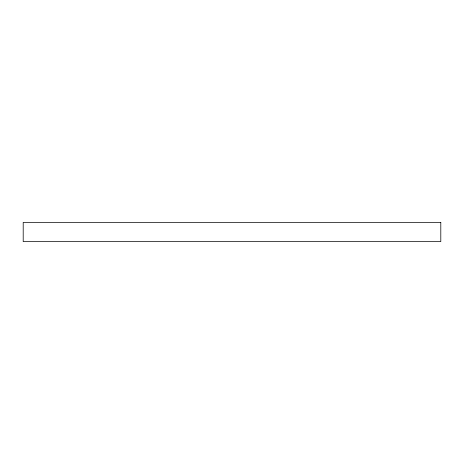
<?xml version="1.0" encoding="UTF-8"?>
<svg xmlns="http://www.w3.org/2000/svg" width="464" height="464" viewBox="0 0 464 464"><rect width="100%" height="100%" fill="white"/><g stroke="black" fill="none" stroke-linecap="round" stroke-linejoin="round"><path stroke-width="0.7" d="M440.8 222.401L23.2 222.401L23.2 241.599L440.8 241.599L440.8 222.401"/></g></svg>
